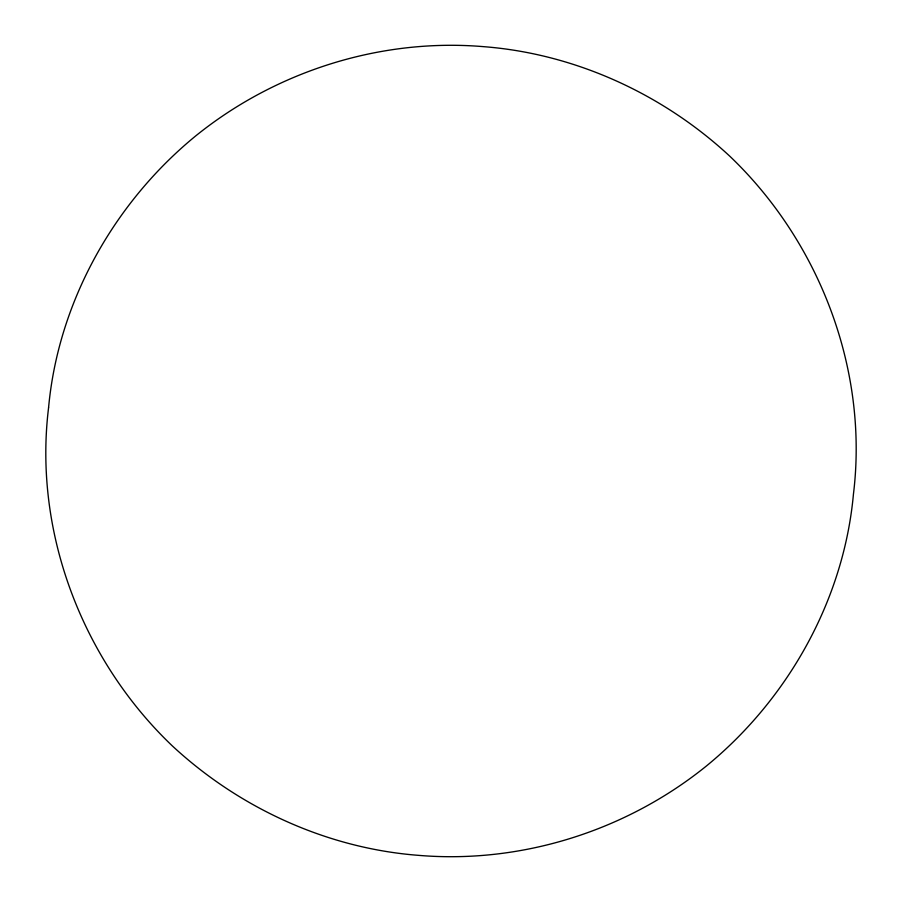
<?xml version="1.0" encoding="UTF-8"?>
<svg xmlns="http://www.w3.org/2000/svg" width="902" height="902" viewBox="0 0 902 902"><rect width="100%" height="100%" fill="white"/><g stroke="black" fill="none" stroke-linecap="round" stroke-linejoin="round"><path stroke-width="1.35" d="M48.573 407.738C33.329 531.74 82.116 659.757 172.124 745.717C239.267 808.079 327.133 848.41 418.753 855.367C521.593 863.981 626.383 830.719 706.48 765.933C788.111 699.084 843.832 599.751 853.427 494.262C868.671 370.26 819.873 242.243 729.876 156.283C662.733 93.921 574.867 53.59 483.258 46.633C380.407 38.019 275.617 71.281 195.52 136.067C113.889 202.916 58.168 302.249 48.573 407.738"/></g></svg>
